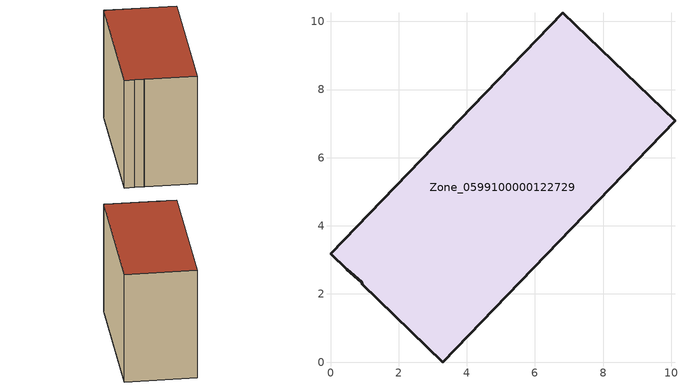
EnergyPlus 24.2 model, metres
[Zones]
Zone_0599100000122729
 floor ground (C_G): 3.29,0 0.93,2.29 0.91,2.35 0.47,2.73 0,3.18 6.81,10.25 10.11,7.08 z0
 wall outside (C_F): 3.29,0 10.11,7.08 6.81,10.25 0,3.18 0.47,2.73 0.91,2.35 0.93,2.29 3.29,0 z0:7.46
 roof outside (C_R): 0.93,2.29 3.29,0 10.11,7.08 6.81,10.25 0,3.18 0.47,2.73 0.91,2.35 z7.46
[BUILDING]
Pand.0599100000122729: North Axis=0; Terrain=City; Loads Convergence Tolerance Value=0.04; Temperature Convergence Tolerance Value=0.4; Solar Distribution=FullExterior; Maximum Number of Warmup Days=25; Minimum Number of Warmup Days=1
[Site:Location]
Rotterdam.The.Hague.AP_ZH_NLD Design_Conditions: Latitude=51.96; Longitude=4.45; Time Zone=1; Elevation=-4.5
[SITE:GROUNDTEMPERATURE:BUILDINGSURFACE]
18, 18, 18, 18, 18, 18, 18, 18, 18, 18, 18, 18
[MATERIAL] Thermal Absorptance=0.9; Solar Absorptance=0.7; Visible Absorptance=0.7
Name | Roughness | Thickness | Conductivity | Density | Specific Heat
G.TI.1946 | MediumSmooth | 0.15 | 1 | 540 | 1210
F.TI.1946 | Rough | 0.3 | 0.857143 | 1920 | 840
R.TI.1946 | MediumRough | 0.2 | 0.1 | 1500 | 1000
[CONSTRUCTION]
C_G: G.TI.1946
C_F: F.TI.1946
C_R: R.TI.1946
[ZONE]
Zone_0599100000122729: Type=1; Multiplier=1; Ceiling Height=Autocalculate; Volume=Autocalculate; Floor Area=autocalculate; Part of Total Floor Area=Yes
[ZONEINFILTRATION:DESIGNFLOWRATE]
Infil_Zone_0599100000122729: Zone or ZoneList or Space or SpaceList=Zone_0599100000122729; Schedule=AlwaysOn; Design Flow Rate Calculation Method=Flow/Area; Flow Rate per Floor Area=0.003; Constant Term Coefficient=1; Temperature Term Coefficient=0; Velocity Term Coefficient=0; Velocity Squared Term Coefficient=0
[HVACTEMPLATE:ZONE:IDEALLOADSAIRSYSTEM]
Zone_0599100000122729: Maximum Heating Supply Air Temperature=50; Minimum Cooling Supply Air Temperature=13; Maximum Heating Supply Air Humidity Ratio=0.0156; Minimum Cooling Supply Air Humidity Ratio=0.0077; Heating Limit=NoLimit; Cooling Limit=NoLimit; Dehumidification Control Type=ConstantSensibleHeatRatio; Cooling Sensible Heat Ratio=0.7; Dehumidification Setpoint=60; Humidification Control Type=None; Humidification Setpoint=30; Outdoor Air Method=None; Outdoor Air Flow Rate per Person=0.00944; Outdoor Air Flow Rate per Zone Floor Area=0; Outdoor Air Flow Rate per Zone=0; Demand Controlled Ventilation Type=None; Outdoor Air Economizer Type=NoEconomizer; Heat Recovery Type=None; Sensible Heat Recovery Effectiveness=0.7; Latent Heat Recovery Effectiveness=0.65
[ZONECONTROL:THERMOSTAT]
ThermostatControl_Zone_0599100000122729: Zone or ZoneList=Zone_0599100000122729; Control Type Schedule=DualSetpointControlType; Control 1=Thermostat_Zone_0599100000122729; Temperature Difference Between Cutout And Setpoint=0
[THERMOSTATSETPOINT:DUALSETPOINT]
Thermostat_Zone_0599100000122729: Heating Setpoint Temperature Schedule=HeatingSetpoint_Zone_0599100000122729; Cooling Setpoint Temperature Schedule=CoolingSetpoint_Zone_0599100000122729
[SCHEDULE:COMPACT]
HeatingSetpoint_Zone_0599100000122729: Through: 12/31, For: AllDays, Until: 24:00, 21
CoolingSetpoint_Zone_0599100000122729: Through: 12/31, For: AllDays, Until: 24:00, 24
DualSetpointControlType: Through: 12/31, For: AllDays, Until: 24:00, 4
AlwaysOn: Through: 12/31, For: AllDays, Until: 24:00, 1
